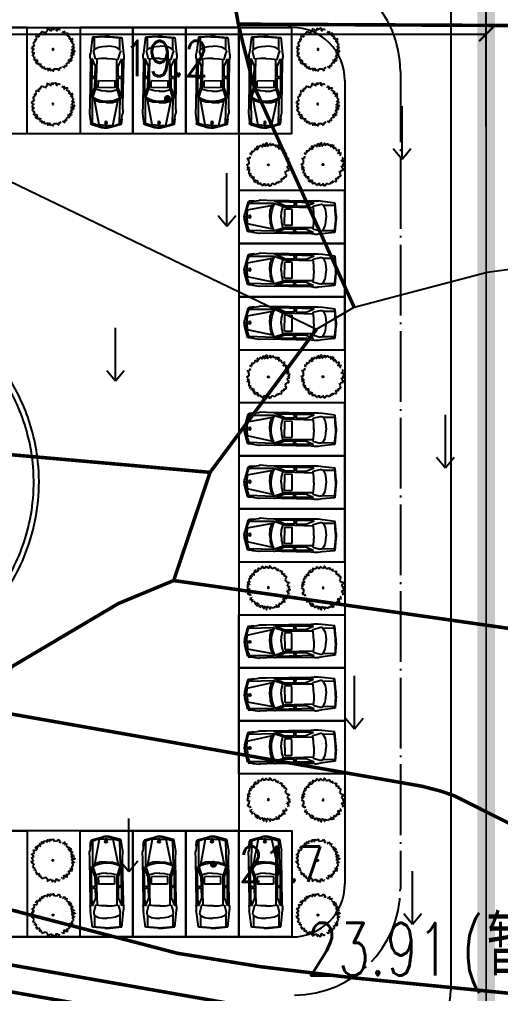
# Model space of a CAD drawing. Header units: millimetres. Extents: x 423323 to 424695, y 55333 to 56284.
# Drawn here: x 423768.6 to 423795.8, y 55759.2 to 55814.3 of the extents above; entities that cross this region are included whole.
import ezdxf
from ezdxf.enums import TextEntityAlignment as Align

# ---------------------------------------------------------------- set-up
doc = ezdxf.new("R2010")
doc.units = ezdxf.units.MM
doc.header["$LTSCALE"] = 1000
for name, pattern in [('DASH', [0.35, 0.25, -0.1]), ('DOTE', [2.42, 2, -0.2, 0.02, -0.2]), ('X3', [5, 4, -1])]:
    doc.linetypes.add(name, pattern=pattern)
for name, color, linetype in [('A绿-1', 82, 'Continuous'), ('PUB_DIM', 3, 'Continuous'), ('PUB_TEXT', 7, 'Continuous'), ('地形图', 252, 'Continuous'), ('景观设计-硬质', 128, 'Continuous'), ('道路', 4, 'Continuous'), ('道路中心线', 1, 'DOTE'), ('道路线', 142, 'Continuous')]:
    doc.layers.add(name, color=color, linetype=linetype)
doc.styles.add('_TCH_DIM', font='SIMPLEX', dxfattribs={"bigfont": 'GBCBIG'})
doc.styles.add('_TCH_DIM_T3', font='SIMPLEX', dxfattribs={"width": 0.705882, "bigfont": 'GBCBIG'})
doc.styles.add('HZ', font='rs.shx', dxfattribs={"width": 0.8, "bigfont": 'hztxt.shx'})
doc.linetypes.add('10421', pattern='A,2,[150,AAA.SHX,S=1,R=0,X=0,Y=1],1e-11', length=2)
doc.linetypes.add('FENCELINE2', pattern='A,0.25,-0.1,[132,ltypeshp.shx,S=0.1,R=0,X=-0.1,Y=0],-0.1,1', length=1.45)
doc.dimstyles.new('_TCH_ARCH_M_M&&1', dxfattribs={"dimtxt": 2.38, "dimasz": 0.8, "dimexe": 2, "dimexo": 2.4, "dimgap": 0.8, "dimtad": 1, "dimzin": 0, "dimdsep": 46, "dimtxsty": '_TCH_DIM_T3', "dimblk": 'ARCHTICK', "dimcen": 0.09, "dimclrt": 7, "dimazin": 2, "dimtfac": 1, "dimtdec": 0, "dimtix": 1, "dimtmove": 2, "dimatfit": 3, "dimfxl": 0, "dimtolj": 1, "dimtzin": 0, "dimarcsym": 0})

# ---------------------------------------------------------------- blocks, each defined once
blk = doc.blocks.new('gc120')
for p, q in [((0, 0), (0, 3)), ((-0.5, 0.6), (0, 0)), ((0, 0), (0.5, 0.6))]:
    blk.add_line(p, q)
blk = doc.blocks.new('GC200')
at = {"linetype": 'Continuous', "const_width": 0.2, "flags": 128}
blk.add_lwpolyline([(-0.1, 0, 1), (0.1, 0, 1)], format="xyb", close=True, dxfattribs=at)
blk = doc.blocks.new('004')
at = {"layer": 'A绿-1', "color": 0}
for p, q in [((-354, 971), (-440, 997)), ((-440, 997), (-401, 899)), ((-283, 860), (-354, 971)), ((-205, 1023), (-268, 997)), ((-268, 997), (-244, 925)), ((-182, 945), (-205, 1023)), ((-134, 964), (-182, 945)), ((70, 1036), (-9, 1030)), ((-9, 1030), (-9, 991)), ((70, 977), (70, 1036)), ((93, 938), (70, 977)), ((179, 1023), (132, 906)), ((250, 1017), (179, 1023)), ((266, 945), (250, 1017)), ((321, 912), (266, 945)), ((360, 945), (321, 977)), ((321, 977), (321, 912)), ((360, 847), (360, 945)), ((-872, 605), (-895, 533)), ((-895, 533), (-864, 481)), ((-825, 585), (-872, 605)), ((-793, 644), (-825, 585)), ((-762, 716), (-809, 677)), ((-809, 677), (-793, 644)), ((-699, 834), (-770, 749)), ((-770, 749), (-723, 742)), ((-723, 651), (-762, 716)), ((-723, 742), (-691, 683)), ((-691, 683), (-723, 651)), ((-691, 762), (-699, 834)), ((-534, 794), (-691, 762)), ((-511, 892), (-605, 840)), ((-605, 840), (-534, 794)), ((-456, 866), (-511, 892)), ((-401, 899), (-456, 866)), ((-276, 925), (-283, 860)), ((-244, 925), (-276, 925)), ((132, 906), (93, 938)), ((399, 814), (360, 847)), ((438, 853), (399, 814)), ((478, 827), (438, 853)), ((525, 879), (478, 827)), ((564, 847), (525, 879)), ((532, 768), (564, 847)), ((572, 703), (532, 768)), ((564, 670), (572, 703)), ((595, 638), (564, 670)), ((658, 664), (595, 638)), ((697, 618), (658, 664)), ((744, 670), (697, 618)), ((783, 605), (744, 670)), ((791, 481), (783, 605)), ((830, 500), (791, 481)), ((807, 409), (870, 487)), ((870, 487), (830, 500)), ((-1068, 284), (-1052, 317)), ((-942, 226), (-1068, 284)), ((-1060, 128), (-1052, 186)), ((-966, 56), (-1060, 128)), ((-1052, 317), (-911, 278)), ((-1052, 186), (-950, 121)), ((-1052, -69), (-1052, 3)), ((-1052, 3), (-966, -3)), ((-982, 428), (-966, 461)), ((-927, 415), (-982, 428)), ((-966, 461), (-864, 454)), ((-966, -3), (-966, 56)), ((-950, 121), (-942, 226)), ((-942, 369), (-927, 415)), ((-887, 324), (-942, 369)), ((-911, 278), (-887, 324)), ((-864, 454), (-840, 461)), ((838, 343), (807, 409)), ((932, 363), (838, 343)), ((932, 200), (885, 200)), ((885, 200), (909, 160)), ((925, 101), (901, 69)), ((901, 69), (972, 16)), ((909, 278), (964, 311)), ((932, 232), (909, 278)), ((909, 160), (972, 160)), ((972, 160), (925, 101)), ((964, 311), (932, 363)), ((972, 16), (972, -69)), ((-1044, -154), (-1068, -193)), ((-1068, -193), (-1029, -219)), ((-989, -108), (-1052, -69)), ((-982, -173), (-1044, -154)), ((-1029, -219), (-1005, -166)), ((-1013, -278), (-989, -258)), ((-997, -310), (-1013, -278)), ((-919, -356), (-997, -310)), ((-974, -173), (-989, -108)), ((-989, -258), (-950, -278)), ((-934, -180), (-974, -173)), ((-950, -278), (-927, -251)), ((-927, -251), (-934, -180)), ((-927, -480), (-887, -441)), ((-887, -441), (-919, -356)), ((799, -448), (776, -513)), ((815, -493), (799, -448)), ((870, -278), (846, -336)), ((846, -336), (885, -435)), ((885, -435), (862, -474)), ((948, -310), (870, -278)), ((972, -69), (901, -95)), ((901, -95), (901, -180)), ((901, -180), (948, -219)), ((948, -219), (972, -271)), ((972, -271), (948, -310)), ((-942, -526), (-927, -480)), ((-864, -500), (-942, -526)), ((-887, -585), (-840, -533)), ((-848, -644), (-887, -585)), ((-840, -533), (-864, -500)), ((-801, -585), (-848, -644)), ((-762, -618), (-801, -585)), ((-636, -729), (-715, -657)), ((-683, -788), (-636, -729)), ((-629, -853), (-683, -788)), ((-574, -801), (-629, -853)), ((-401, -853), (-574, -801)), ((-425, -944), (-401, -853)), ((-385, -964), (-425, -944)), ((-338, -944), (-385, -964)), ((-299, -944), (-338, -944)), ((-260, -1010), (-299, -944)), ((-229, -912), (-260, -1010)), ((-182, -912), (-229, -912)), ((-189, -1010), (-182, -912)), ((-119, -938), (-127, -1023)), ((-56, -958), (-119, -938)), ((109, -925), (70, -951)), ((132, -1023), (109, -925)), ((226, -944), (164, -944)), ((164, -944), (195, -997)), ((250, -984), (226, -944)), ((297, -833), (274, -918)), ((274, -918), (297, -964)), ((328, -912), (297, -833)), ((360, -918), (328, -912)), ((383, -892), (360, -918)), ((407, -866), (383, -892)), ((438, -873), (407, -866)), ((423, -886), (438, -873)), ((454, -918), (423, -886)), ((470, -807), (446, -801)), ((446, -801), (485, -853)), ((564, -853), (454, -918)), ((509, -794), (470, -807)), ((485, -853), (548, -833)), ((556, -735), (493, -761)), ((493, -761), (509, -794)), ((548, -833), (564, -853)), ((650, -794), (556, -735)), ((674, -761), (650, -794)), ((705, -637), (666, -683)), ((666, -683), (674, -761)), ((760, -650), (705, -637)), ((783, -618), (760, -650)), ((776, -513), (768, -552)), ((768, -552), (830, -585)), ((807, -618), (783, -618)), ((830, -585), (807, -618)), ((862, -474), (815, -493)), ((-127, -1023), (-189, -1010)), ((-56, -1010), (-56, -958)), ((-17, -997), (-56, -1010)), ((70, -1016), (-17, -997)), ((70, -951), (70, -1016)), ((195, -997), (132, -1023)), ((297, -964), (250, -984))]:
    blk.add_line(p, q, dxfattribs=at)
blk.add_circle((-32, 10), 31.3, dxfattribs=at)
blk = doc.blocks.new('_ArchTick')
at = {"color": 0, "linetype": 'ByBlock', "const_width": 0.15}
blk.add_lwpolyline([(-0.5, -0.5), (0.5, 0.5)], dxfattribs=at)
blk = doc.blocks.new('*D82')
at = {"layer": 'Defpoints', "color": 0}
for p in [(423795.015, 55813.498), (423709.095, 55805.874), (423795.015, 55805.874)]:
    blk.add_point(p, dxfattribs=at)
at = {"layer": 'PUB_DIM', "color": 0, "lineweight": -2}
for p, q in [((423709.095, 55808.274), (423709.095, 55815.498)), ((423795.015, 55808.274), (423795.015, 55815.498)), ((423709.095, 55813.498), (423795.015, 55813.498))]:
    blk.add_line(p, q, dxfattribs=at)
at = {"layer": 'PUB_DIM', "color": 0, "lineweight": -2, "xscale": 0.8, "yscale": 0.8, "zscale": 0.8, "rotation": 180}
blk.add_blockref('_ArchTick', (423709.095, 55813.498), dxfattribs=at)
at = {"layer": 'PUB_DIM', "color": 0, "lineweight": -2, "xscale": 0.8, "yscale": 0.8, "zscale": 0.8}
blk.add_blockref('_ArchTick', (423795.015, 55813.498), dxfattribs=at)
at = {"layer": 'PUB_DIM', "color": 7, "insert": (423752.055, 55815.488), "char_height": 2.38, "attachment_point": 5, "style": '_TCH_DIM_T3'}
blk.add_mtext('\\A1;85.92', dxfattribs=at)
blk = doc.blocks.new('$plan$00001328')
at = {"layer": '道路线'}
for p, q in [((-2279, 116), (-2219, 807)), ((-2254, 116), (-2194, 806)), ((-2219, 807), (-1493, 889)), ((-1551, 693), (-2199, 695)), ((-1551, 693), (-1667, 459)), ((-1508, 707), (-1562, 671)), ((-1493, 889), (-1285, 919)), ((-979, 619), (-1374, 729)), ((-1053, 923), (-878, 906)), ((-1023, 812), (1078, 831)), ((-582, 620), (-1023, 812)), ((-1015, 284), (-979, 619)), ((626, 562), (-988, 538)), ((-878, 906), (1645, 899)), ((6, 627), (-582, 620)), ((-21, 822), (6, 627)), ((116, 823), (74, 627)), ((623, 633), (74, 627)), ((1224, 895), (623, 633)), ((1249, 767), (626, 562)), ((810, 258), (722, 594)), ((1370, 583), (1207, 751)), ((2643, 745), (1249, 767)), ((2844, 342), (1302, 653)), ((1448, 334), (1370, 583)), ((1645, 899), (2034, 915)), ((2034, 915), (2086, 904)), ((2427, 855), (2086, 904)), ((2367, 864), (2369, 870)), ((2369, 870), (2650, 842)), ((2604, 806), (2427, 855)), ((2787, 351), (2640, 772)), ((2720, 782), (2894, 148)), ((-1707, 230), (-1717, -16)), ((-1667, 459), (-1707, 230)), ((-1019, -34), (-1015, 284)), ((223, 404), (223, -456)), ((586, 444), (263, 444)), ((626, -456), (626, 404)), ((822, -38), (810, 258)), ((1469, -41), (1448, 334)), ((2762, 16), (2740, 362)), ((2816, 347), (2866, 112)), ((-2279, -163), (-2219, -855)), ((-2254, -163), (-2194, -854)), ((-1706, -277), (-1717, -32)), ((-1667, -507), (-1707, -277)), ((-1551, -741), (-1667, -507)), ((-1019, -14), (-1015, -332)), ((-1015, -332), (-979, -667)), ((263, -496), (586, -496)), ((810, -306), (722, -641)), ((822, -10), (810, -306)), ((2844, -390), (1302, -701)), ((1448, -382), (1370, -630)), ((1469, -7), (1448, -382)), ((2787, -399), (2640, -820)), ((2720, -830), (2894, -195)), ((2762, -64), (2740, -410)), ((2816, -395), (2866, -160)), ((-2219, -855), (-1493, -937)), ((-1551, -741), (-2199, -743)), ((-1508, -755), (-1562, -719)), ((-1493, -937), (-1285, -966)), ((-1374, -776), (-1374, -777)), ((-979, -667), (-1371, -776)), ((-1053, -971), (-878, -954)), ((-582, -668), (-1023, -860)), ((-1023, -860), (1078, -879)), ((626, -610), (-988, -585)), ((-878, -954), (1645, -947)), ((8, -674), (-582, -668)), ((-17, -869), (8, -674)), ((623, -681), (73, -675)), ((111, -870), (73, -675)), ((1224, -943), (623, -681)), ((1249, -815), (626, -610)), ((1370, -631), (1207, -799)), ((2643, -793), (1249, -815)), ((1645, -947), (2034, -963)), ((2034, -963), (2086, -952)), ((2427, -903), (2086, -952)), ((2367, -911), (2369, -918)), ((2369, -918), (2650, -889)), ((2604, -854), (2427, -903))]:
    blk.add_line(p, q, dxfattribs=at)
blk.add_circle((2608, -21), 62.7, dxfattribs=at)
for centre, radius, start, end in [((-1418, 573), 162, 74.4694, 123.7359), ((-1148, -44), 972, 84.3743, 98.0716), ((-191, -40), 1591, 331.456, 29.5227), ((2589, 754), 54, 19.2106, 74.5138), ((2642, 761), 81, 15.3385, 84.1898), ((-665, -24), 1620, 175.0592, 184.9408), ((-640, -24), 1620, 175.0592, 184.9408), ((263, 404), 40, 90, 180), ((586, 404), 40, 0, 90), ((2115, -24), 648, 356.4735, 3.5265), ((2233, -24), 648, 347.9052, 12.0948), ((2269, -24), 648, 344.6615, 15.3385), ((263, -456), 40, 180, 270), ((586, -456), 40, 270, 0), ((-1418, -621), 162, 236.264, 286.8198), ((-1148, -4), 972, 261.9284, 275.6257), ((2589, -802), 54, 285.4862, 340.7894), ((2642, -809), 81, 275.8102, 344.6615)]:
    blk.add_arc(centre, radius, start, end, dxfattribs=at)
blk = doc.blocks.new('*D128')
at = {"layer": 'Defpoints', "color": 0}
for p in [(423795.015, 56099.312), (423827.663, 56099.312), (423795.015, 55713.137)]:
    blk.add_point(p, dxfattribs=at)
at = {"layer": 'PUB_DIM', "color": 0, "lineweight": -2}
for p, q in [((423797.415, 56099.312), (423829.663, 56099.312)), ((423827.663, 55713.137), (423827.663, 56099.312)), ((423797.415, 55713.137), (423829.663, 55713.137))]:
    blk.add_line(p, q, dxfattribs=at)
at = {"layer": 'PUB_DIM', "color": 0, "lineweight": -2, "xscale": 0.8, "yscale": 0.8, "zscale": 0.8}
for p, rotation in [((423827.663, 56099.312), 90), ((423827.663, 55713.137), 270)]:
    blk.add_blockref('_ArchTick', p, dxfattribs=dict(at, rotation=rotation))
at = {"layer": 'PUB_DIM', "color": 7, "insert": (423825.673, 55906.225), "char_height": 2.38, "attachment_point": 5, "rotation": 90, "style": '_TCH_DIM_T3'}
blk.add_mtext('\\A1;386.18', dxfattribs=at)

msp = doc.modelspace()

# ---------------------------------------------------------------- linework, layer by layer
at = {"color": 1, "linetype": 'DASH', "ltscale": 0.02, "const_width": 1}
msp.add_lwpolyline([(423795.015, 55713.137), (423431.612, 55713.172), (423431.612, 55853.106), (423600.93, 55853.106), (423600.93, 56107.48), (423785.939, 56107.48), (423795.015, 56099.312), (423795.015, 55713.137)], dxfattribs=at)
at = {"linetype": 'FENCELINE2', "ltscale": 0.005, "const_width": 0.1}
msp.add_lwpolyline([(423795.015, 55955.485), (423795.015, 55713.137)], dxfattribs=at)
at = {"layer": '地形图', "color": 250, "linetype": 'Continuous', "const_width": 0.2, "flags": 128}
for points, elevation in [([(423780.98, 55814.06), (423779.02, 55825.25), (423768.76, 55822.16)], 19.72), ([(423780.98, 55814.06), (423821.18, 55813.86), (423829.04, 55809.41), (423832.9, 55813.09)], 19.72), ([(423779.38, 55788.7), (423785.41, 55796.8)], 20.87), ([(423777.32, 55782.58), (423779.38, 55788.7), (423743.81, 55791.85)], 21), ([(423824.77, 55775.81), (423777.32, 55782.58), (423774.19, 55781.28), (423768.09, 55777.67)], 21), ([(423800.93, 55758.95), (423799.536, 55758.91), (423787.599, 55760.089), (423782.24, 55760.73), (423777.54, 55761.489), (423762.272, 55765.465), (423762, 55765.67), (423761.892, 55766.162), (423767.82, 55775.08)], 21.42)]:
    msp.add_lwpolyline(points, dxfattribs=dict(at, elevation=elevation))
for points in [[(423780.98, 55814.06), (423781.239, 55812.99), (423781.849, 55810.599), (423787.54, 55798.04), (423787.54, 55798.04)], [(423787.54, 55798.04), (423787.54, 55798.04)], [(423893.902, 55769.33), (423870.537, 55767.053), (423834.821, 55764.408), (423830.542, 55764.096), (423824.62, 55763.46), (423817.576, 55762.082), (423807.58, 55759.508), (423800.995, 55758.539), (423792.939, 55757.783), (423781.369, 55758.496), (423766.834, 55761.053), (423760.287, 55765.162), (423759.756, 55767.823), (423759.105, 55769.618), (423758.017, 55771.131), (423737.205, 55776.756), (423735.99, 55777.412), (423734.484, 55778.914), (423732.826, 55780.715), (423732.364, 55781.472), (423732.219, 55782.089)], [(423742.8, 55781.96), (423768.09, 55777.67), (423767.82, 55775.08), (423791.352, 55770.947), (423792.43, 55770.67), (423793.19, 55770.409), (423799.732, 55767.13), (423800.63, 55766.93), (423801.809, 55766.94), (423832.38, 55769.62)]]:
    msp.add_lwpolyline(points, dxfattribs=at)
at = {"layer": '地形图', "color": 250, "linetype": '10421', "flags": 128}
for points in [[(423746.25, 55807.99), (423768, 55805.19), (423785.41, 55796.8)], [(423785.41, 55796.8), (423787.54, 55798.04), (423795.065, 55800.036), (423796.91, 55800.28), (423798.935, 55800.036), (423825.48, 55792.67), (423828.33, 55791.86)]]:
    msp.add_lwpolyline(points, dxfattribs=at)
at = {"layer": '地形图', "color": 250, "linetype": 'X3', "const_width": 0.2, "flags": 128}
msp.add_lwpolyline([(423894.3, 55767.903), (423870.66, 55765.558), (423834.946, 55762.913), (423824.834, 55761.973), (423817.907, 55760.618), (423807.856, 55758.03), (423801.203, 55757.081), (423792.981, 55756.277), (423781.192, 55757.004), (423766.286, 55759.627), (423759.889, 55763.641)], dxfattribs=at)
at = {"layer": '景观设计-硬质', "linetype": 'Continuous'}
for points, knots in [([(423741.192, 55788.141), (423741.192, 55789.08), (423741.313, 55790.011), (423741.783, 55791.811), (423742.126, 55792.663), (423742.986, 55794.25), (423743.503, 55794.982), (423744.653, 55796.299), (423745.289, 55796.887), (423747.093, 55798.271), (423748.333, 55798.943), (423750.922, 55799.932), (423752.271, 55800.249), (423755.001, 55800.546), (423756.383, 55800.525), (423759.234, 55800.129), (423760.701, 55799.718), (423763.112, 55798.631), (423764.091, 55798.053), (423765.804, 55796.72), (423766.551, 55795.991), (423767.823, 55794.378), (423768.357, 55793.506), (423769.181, 55791.61), (423769.467, 55790.596), (423769.697, 55788.825), (423769.718, 55788.084), (423769.613, 55786.627), (423769.488, 55785.907), (423769.1, 55784.506), (423768.84, 55783.836), (423768.088, 55782.32), (423767.544, 55781.507), (423766.312, 55780.055), (423765.624, 55779.411), (423764.151, 55778.289), (423763.367, 55777.81), (423761.739, 55777.008), (423760.894, 55776.684), (423758.3, 55775.931), (423756.495, 55775.724), (423753.382, 55775.863), (423752.068, 55776.076), (423749.51, 55776.829), (423748.266, 55777.37), (423745.948, 55778.806), (423744.871, 55779.703), (423743.283, 55781.578), (423742.697, 55782.474), (423741.785, 55784.429), (423741.463, 55785.484), (423741.23, 55787.096), (423741.192, 55787.618), (423741.192, 55788.141)], [0, 0, 0, 0, 0.194606, 0.194606, 0.389213, 0.389213, 0.583819, 0.583819, 0.778425, 0.778425, 1.103213, 1.103213, 1.428, 1.428, 1.752788, 1.752788, 2.108612, 2.108612, 2.370395, 2.370395, 2.603606, 2.603606, 2.824086, 2.824086, 3.043791, 3.043791, 3.195991, 3.195991, 3.34819, 3.34819, 3.50039, 3.50039, 3.711837, 3.711837, 3.923284, 3.923284, 4.134731, 4.134731, 4.346178, 4.346178, 4.770833, 4.770833, 5.083623, 5.083623, 5.398487, 5.398487, 5.713352, 5.713352, 5.944067, 5.944067, 6.174782, 6.174782, 6.283185, 6.283185, 6.283185, 6.283185]), ([(423741.492, 55788.141), (423741.492, 55789.032), (423741.604, 55789.915), (423742.04, 55791.628), (423742.359, 55792.441), (423743.1, 55793.847), (423743.502, 55794.455), (423744.39, 55795.572), (423744.879, 55796.084), (423746.234, 55797.293), (423747.151, 55797.917), (423749.081, 55798.934), (423750.095, 55799.329), (423753.051, 55800.145), (423755.057, 55800.31), (423758.632, 55799.962), (423760.213, 55799.572), (423762.826, 55798.453), (423763.895, 55797.834), (423765.663, 55796.441), (423766.393, 55795.721), (423767.663, 55794.083), (423768.203, 55793.169), (423769.008, 55791.174), (423769.268, 55790.11), (423769.414, 55788.335), (423769.404, 55787.65), (423769.269, 55786.428), (423769.167, 55785.886), (423768.736, 55784.291), (423768.293, 55783.298), (423767.173, 55781.489), (423766.5, 55780.683), (423765.008, 55779.274), (423764.188, 55778.67), (423762.46, 55777.658), (423761.549, 55777.249), (423758.57, 55776.237), (423756.401, 55775.976), (423752.639, 55776.247), (423751.032, 55776.603), (423748.316, 55777.691), (423747.174, 55778.324), (423745.291, 55779.773), (423744.517, 55780.529), (423743.177, 55782.26), (423742.613, 55783.239), (423741.947, 55784.979), (423741.753, 55785.689), (423741.559, 55786.868), (423741.514, 55787.325), (423741.494, 55787.902), (423741.492, 55788.021), (423741.492, 55788.141)], [0, 0, 0, 0, 0.189864, 0.189864, 0.379728, 0.379728, 0.541455, 0.541455, 0.703183, 0.703183, 0.962027, 0.962027, 1.220871, 1.220871, 1.698453, 1.698453, 2.086084, 2.086084, 2.376443, 2.376443, 2.610745, 2.610745, 2.845046, 2.845046, 3.079347, 3.079347, 3.224746, 3.224746, 3.343158, 3.343158, 3.579982, 3.579982, 3.816807, 3.816807, 4.053631, 4.053631, 4.290455, 4.290455, 4.80743, 4.80743, 5.199256, 5.199256, 5.506337, 5.506337, 5.753784, 5.753784, 6.001232, 6.001232, 6.159962, 6.159962, 6.257608, 6.257608, 6.283185, 6.283185, 6.283185, 6.283185])]:
    msp.add_open_spline(points, degree=3, knots=knots, dxfattribs=at)
at = {"layer": '道路', "color": 4}
for p, q in [((423793.015, 55820.671), (423793.015, 55759.411)), ((423727.015, 55813.871), (423784.015, 55813.871)), ((423787.015, 55810.871), (423787.015, 55765.411)), ((423784.015, 55762.411), (423727.015, 55762.411)), ((423727.015, 55762.411), (423784.015, 55762.411))]:
    msp.add_line(p, q, dxfattribs=at)
msp.add_lwpolyline([(423730.015, 55807.871), (423781.015, 55807.871), (423781.015, 55768.411), (423730.015, 55768.411)], close=True, dxfattribs=at)
for centre, start, end in [((423784.015, 55810.871), 0, 90), ((423784.015, 55765.411), 270, 0), ((423790.015, 55759.411), 270, 0)]:
    msp.add_arc(centre, 3, start, end, dxfattribs=at)
at = {"layer": '道路中心线', "color": 1, "linetype": 'DOTE', "ltscale": 0.002}
msp.add_line((423790.156, 55811.382), (423790.156, 55765.126), dxfattribs=at)
for centre, start, end in [((423784.156, 55811.382), 0, 90), ((423784.156, 55765.126), 270, 0)]:
    msp.add_arc(centre, 6, start, end, dxfattribs=at)
at = {"layer": '道路线'}
for points in [[(423766.015, 55807.871), (423769.015, 55807.871), (423769.015, 55813.871), (423766.015, 55813.871)], [(423772.015, 55807.871), (423775.015, 55807.871), (423775.015, 55813.871), (423772.015, 55813.871)], [(423775.015, 55807.871), (423778.015, 55807.871), (423778.015, 55813.871), (423775.015, 55813.871)], [(423778.015, 55807.871), (423781.015, 55807.871), (423781.015, 55813.871), (423778.015, 55813.871)], [(423781.015, 55807.871), (423784.015, 55807.871), (423784.015, 55813.871), (423781.015, 55813.871)], [(423781.015, 55804.641), (423781.015, 55801.641), (423787.015, 55801.641), (423787.015, 55804.641)], [(423781.015, 55801.641), (423781.015, 55798.641), (423787.015, 55798.641), (423787.015, 55801.641)], [(423781.015, 55798.641), (423781.015, 55795.641), (423787.015, 55795.641), (423787.015, 55798.641)], [(423781.015, 55792.641), (423781.015, 55789.641), (423787.015, 55789.641), (423787.015, 55792.641)], [(423781.015, 55789.641), (423781.015, 55786.641), (423787.015, 55786.641), (423787.015, 55789.641)], [(423781.015, 55786.641), (423781.015, 55783.641), (423787.015, 55783.641), (423787.015, 55786.641)], [(423781.015, 55777.641), (423781.015, 55780.641), (423787.015, 55780.641), (423787.015, 55777.641)], [(423781.015, 55774.641), (423781.015, 55777.641), (423787.015, 55777.641), (423787.015, 55774.641)], [(423781.015, 55771.641), (423781.015, 55774.641), (423787.015, 55774.641), (423787.015, 55771.641)], [(423766.015, 55768.411), (423769.015, 55768.411), (423769.015, 55762.411), (423766.015, 55762.411)], [(423772.015, 55768.411), (423775.015, 55768.411), (423775.015, 55762.411), (423772.015, 55762.411)], [(423775.015, 55768.411), (423778.015, 55768.411), (423778.015, 55762.411), (423775.015, 55762.411)], [(423778.015, 55768.411), (423781.015, 55768.411), (423781.015, 55762.411), (423778.015, 55762.411)], [(423781.015, 55768.411), (423784.015, 55768.411), (423784.015, 55762.411), (423781.015, 55762.411)]]:
    msp.add_lwpolyline(points, close=True, dxfattribs=at)

# ---------------------------------------------------------------- block references
at = {"layer": 'A绿-1', "yscale": 0.00116705121472478, "zscale": -0.00116705121472478}
for p, xscale, rotation in [((423770.448, 55812.632), -0.00116705121472478, 339.6396806737813), ((423785.448, 55812.632), -0.00116705121472478, 339.6396806737813), ((423770.434, 55809.54), -0.00116705121472478, 339.6396806737813), ((423785.434, 55809.54), -0.00116705121472478, 339.6396806737813), ((423782.684, 55806.06), 0.001167051214724779, 290.3603193262186), ((423785.776, 55806.074), 0.001167051214724779, 290.3603193262186), ((423782.684, 55794.06), 0.001167051214724779, 290.3603193262186), ((423785.776, 55794.074), 0.001167051214724779, 290.3603193262186), ((423782.684, 55782.222), -0.001167051214724779, 249.6396806737813), ((423785.776, 55782.208), -0.001167051214724779, 249.6396806737813), ((423782.684, 55770.222), -0.001167051214724779, 249.6396806737813), ((423785.776, 55770.208), -0.001167051214724779, 249.6396806737813), ((423770.434, 55766.742), 0.00116705121472478, 200.3603193262187), ((423785.434, 55766.742), 0.00116705121472478, 200.3603193262187), ((423770.448, 55763.65), 0.00116705121472478, 200.3603193262187), ((423785.448, 55763.65), 0.00116705121472478, 200.3603193262187)]:
    msp.add_blockref('004', p, dxfattribs=dict(at, xscale=xscale, rotation=rotation))
at = {"layer": '地形图', "color": 250, "linetype": 'Continuous'}
for name, p in [('GC200', (423776.966, 55809.848, 19.21)), ('gc120', (423790.254, 55806.427)), ('gc120', (423780.336, 55802.627)), ('gc120', (423774.024, 55793.872)), ('gc120', (423792.71, 55788.952)), ('gc120', (423787.551, 55774.195)), ('gc120', (423774.784, 55766.123)), ('GC200', (423779.571, 55766.527, 21.69)), ('gc120', (423790.85, 55763.136))]:
    msp.add_blockref(name, p, dxfattribs=at)
at = {"layer": '道路线', "zscale": 0.0009999999999999998}
for p, xscale, yscale, rotation in [((423773.501, 55811.09), 0.001000000000000008, -0.001000000000000008, 269.1518915367948), ((423776.501, 55811.09), 0.001000000000000008, -0.001000000000000008, 269.1518915367948), ((423779.501, 55811.09), 0.001000000000000008, -0.001000000000000008, 269.1518915367948), ((423782.501, 55811.09), 0.001000000000000008, -0.001000000000000008, 269.1518915367948), ((423784.233, 55803.155), 0.00100000000000001, -0.00100000000000001, 179.1518915367948), ((423784.233, 55800.155), 0.00100000000000001, -0.00100000000000001, 179.1518915367948), ((423784.233, 55797.155), 0.00100000000000001, -0.00100000000000001, 179.1518915367948), ((423784.233, 55791.155), 0.00100000000000001, -0.001000000000000009, 179.1518915367948), ((423784.233, 55788.155), 0.00100000000000001, -0.00100000000000001, 179.1518915367948), ((423784.233, 55785.155), 0.00100000000000001, -0.00100000000000001, 179.1518915367948), ((423784.233, 55779.127), 0.00100000000000001, 0.00100000000000001, 180.8481084632053), ((423784.233, 55776.127), 0.00100000000000001, 0.00100000000000001, 180.8481084632053), ((423784.233, 55773.127), 0.00100000000000001, 0.00100000000000001, 180.8481084632053), ((423773.501, 55765.193), 0.001000000000000009, 0.001000000000000008, 90.84810846320522), ((423776.501, 55765.193), 0.001000000000000008, 0.001000000000000008, 90.84810846320522), ((423779.501, 55765.193), 0.001000000000000009, 0.001000000000000008, 90.84810846320522), ((423782.501, 55765.193), 0.001000000000000009, 0.001000000000000008, 90.84810846320522)]:
    msp.add_blockref('$plan$00001328', p, dxfattribs=dict(at, xscale=xscale, yscale=yscale, rotation=rotation))

# ---------------------------------------------------------------- texts
at = {"layer": 'PUB_TEXT', "style": '_TCH_DIM'}
msp.add_text('暂定', height=3.3759, dxfattribs=at).set_placement((423795.03, 55760.234))
at = {"layer": 'PUB_TEXT', "style": '_TCH_DIM', "width": 0.705882}
for s, p in [('(', (423793.63, 55760.234)), ('23.91', (423784.83, 55760.234))]:
    msp.add_text(s, height=2.975, dxfattribs=at).set_placement(p)
at = {"layer": '地形图', "color": 250, "linetype": 'Continuous', "style": 'HZ', "width": 0.8}
for s, p in [('19.2', (423776.902, 55812.117)), ('21.7', (423783.421, 55766.527))]:
    msp.add_text(s, height=2, dxfattribs=at).set_placement(p, align=Align.MIDDLE)

# ---------------------------------------------------------------- dimensions: what is measured, and where the dimension line sits
at = {"layer": 'PUB_DIM'}
for p1, p2, distance, text, picture, middle in [((423795.015, 55713.137), (423795.015, 56099.312), -32.649, '386.18', '*D128', (423825.673, 55906.225)), ((423709.095, 55805.874), (423795.015, 55805.874), 7.624, '85.92', '*D82', (423752.055, 55815.488))]:
    dim = msp.add_aligned_dim(p1=p1, p2=p2, distance=distance, text=text, dimstyle='_TCH_ARCH_M_M&&1', dxfattribs=at)
    dim.commit()
    dim.dimension.update_dxf_attribs({"geometry": picture, "text_midpoint": middle})

doc.saveas('drawing.dxf')
